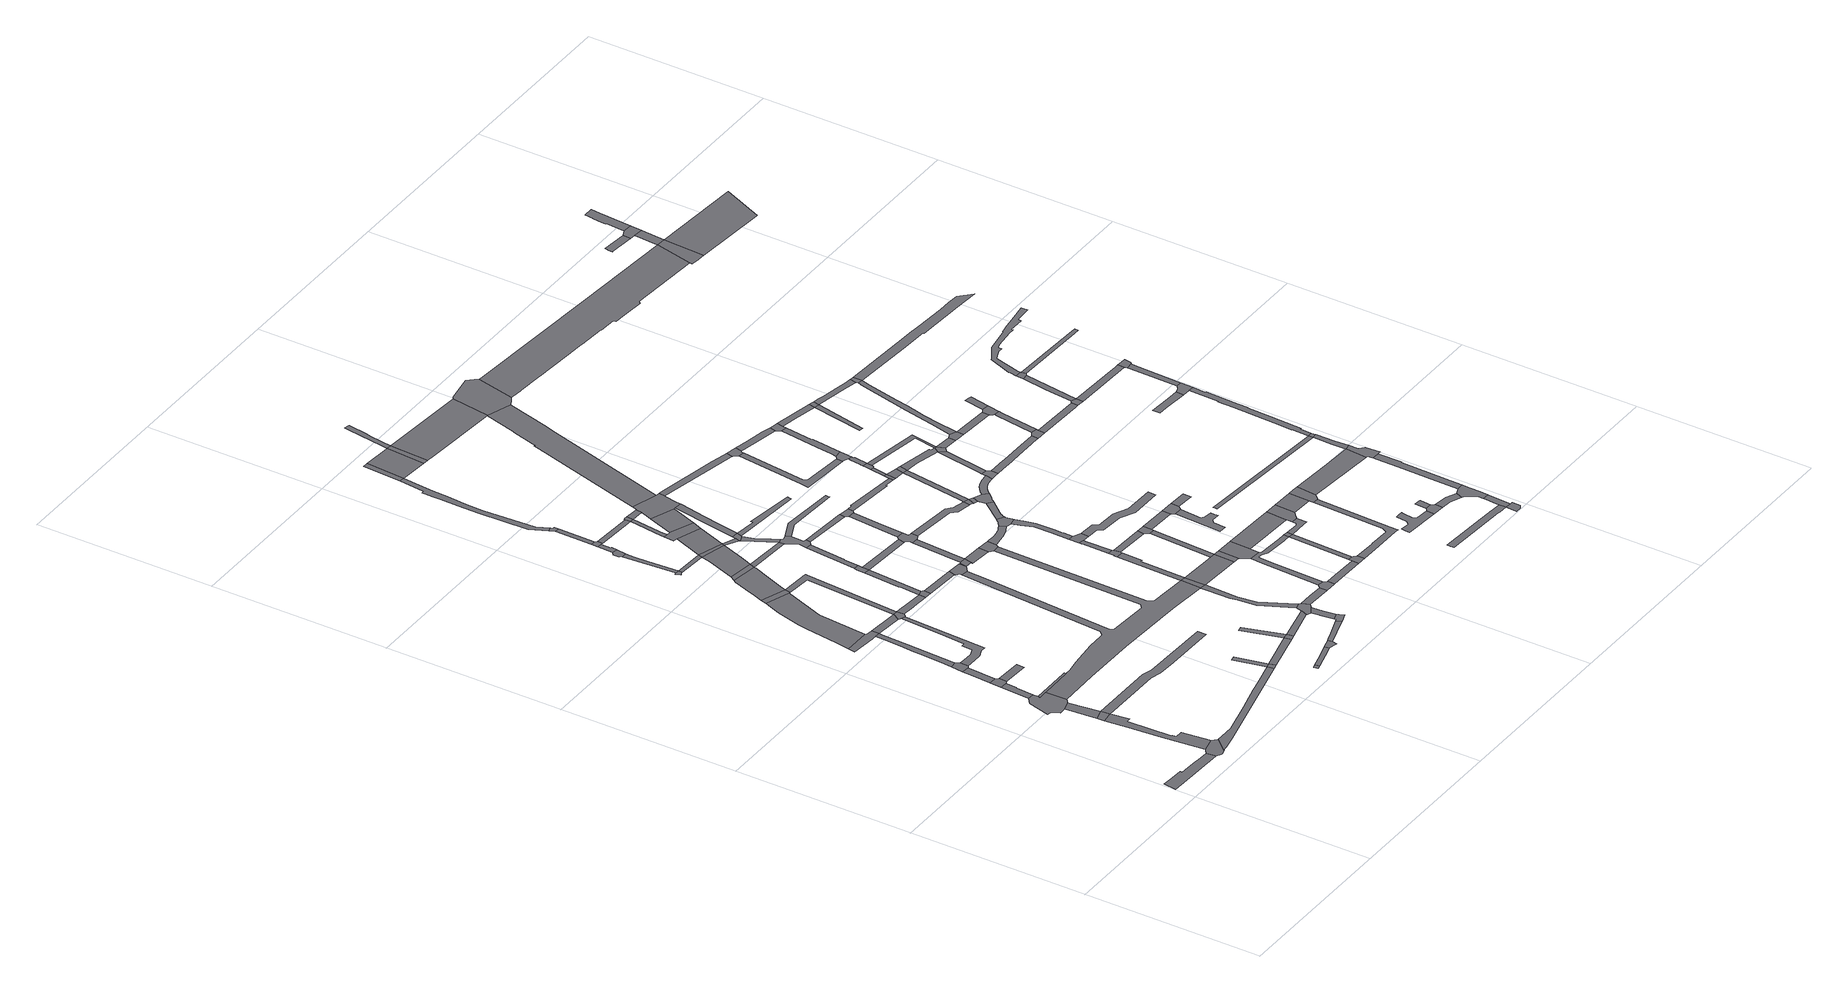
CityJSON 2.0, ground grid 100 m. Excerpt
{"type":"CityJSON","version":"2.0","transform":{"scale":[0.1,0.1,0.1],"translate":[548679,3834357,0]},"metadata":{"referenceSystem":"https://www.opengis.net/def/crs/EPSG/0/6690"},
"CityObjects":{
"road1":{"type":"Road","attributes":{"RoadStructureAttribute.sectionType":"1"},"geometry":[{"type":"MultiSurface","lod":"1","boundaries":[[[0,1,2,3,4,5,6,7,8,9,10]]]}]},
"road2":{"type":"Road","geometry":[{"type":"MultiSurface","lod":"1","boundaries":[[[11,12,13,10,9,14,15,16,17,18]]]}]},
"road3":{"type":"Road","attributes":{"RoadStructureAttribute.sectionType":"1"},"geometry":[{"type":"MultiSurface","lod":"1","boundaries":[[[19,20,21,22,23,24,25,26,27,28,29,30,12,11]]]}]},
"road4":{"type":"Road","geometry":[{"type":"MultiSurface","lod":"1","boundaries":[[[31,32,26,25]]]}]},
"road5":{"type":"Road","attributes":{"RoadStructureAttribute.sectionType":"1"},"geometry":[{"type":"MultiSurface","lod":"1","boundaries":[[[33,34,32,31]]]}]},
"road6":{"type":"Road","geometry":[{"type":"MultiSurface","lod":"1","boundaries":[[[35,36,37,38,39,40,34,33,41,42,43,44,45,46,47]]]}]},
"road7":{"type":"Road","attributes":{"RoadStructureAttribute.sectionType":"1"},"geometry":[{"type":"MultiSurface","lod":"1","boundaries":[[[48,49,35,47,50,51,52]]]}]},
"road8":{"type":"Road","geometry":[{"type":"MultiSurface","lod":"1","boundaries":[[[53,48,52,54,55,56,57,58,59]]]}]},
"road9":{"type":"Road","attributes":{"RoadStructureAttribute.sectionType":"1"},"geometry":[{"type":"MultiSurface","lod":"1","boundaries":[[[60,61,53,59,62]]]}]},
"road10":{"type":"Road","geometry":[{"type":"MultiSurface","lod":"1","boundaries":[[[63,64,46,45,65]]]}]},
"road11":{"type":"Road","geometry":[{"type":"MultiSurface","lod":"1","boundaries":[[[66,67,60,62,68,69]]]}]},
"road12":{"type":"Road","geometry":[{"type":"MultiSurface","lod":"1","boundaries":[[[70,71,72,56,55]]]}]},
"road13":{"type":"Road","attributes":{"RoadStructureAttribute.sectionType":"1"},"geometry":[{"type":"MultiSurface","lod":"1","boundaries":[[[73,74,75,76,77,78,18,17,79,80,81,82]]]}]},
"road14":{"type":"Road","attributes":{"RoadStructureAttribute.sectionType":"1"},"geometry":[{"type":"MultiSurface","lod":"1","boundaries":[[[83,84,85,86,87,88,89,67,66,90,91,92,93]]]}]},
"road15":{"type":"Road","geometry":[{"type":"MultiSurface","lod":"1","boundaries":[[[94,95,96,97,83,93,98,99,100,101,102,103,104]]]}]},
"road16":{"type":"Road","attributes":{"RoadStructureAttribute.sectionType":"1"},"geometry":[{"type":"MultiSurface","lod":"1","boundaries":[[[105,106,107,108,109,110,111,69,68,112,113,114,115,116,117]]]}]},
"road17":{"type":"Road","geometry":[{"type":"MultiSurface","lod":"1","boundaries":[[[118,119,120,121,122,123,124,31,25]]]}]},
"road18":{"type":"Road","attributes":{"RoadStructureAttribute.sectionType":"1"},"geometry":[{"type":"MultiSurface","lod":"1","boundaries":[[[125,126,127,128,129,130,131,104,103,132,133,134]]]}]},
"road19":{"type":"Road","attributes":{"RoadStructureAttribute.sectionType":"1"},"geometry":[{"type":"MultiSurface","lod":"1","boundaries":[[[135,98,93,136,137]]]}]},
"road20":{"type":"Road","geometry":[{"type":"MultiSurface","lod":"1","boundaries":[[[137,136,138,105,117,139,140,141]]]}]},
"road21":{"type":"Road","geometry":[{"type":"MultiSurface","lod":"1","boundaries":[[[142,125,134,143,144,145]]]}]},
"road22":{"type":"Road","attributes":{"RoadStructureAttribute.sectionType":"1"},"geometry":[{"type":"MultiSurface","lod":"1","boundaries":[[[146,147,148,145,144,149,137,141]]]}]},
"road23":{"type":"Road","geometry":[{"type":"MultiSurface","lod":"1","boundaries":[[[150,73,82,151]]]}]},
"road24":{"type":"Road","geometry":[{"type":"MultiSurface","lod":"1","boundaries":[[[152,153,154,155,156,157,158]]]}]},
"road25":{"type":"Road","geometry":[{"type":"MultiSurface","lod":"1","boundaries":[[[159,160,161,73,150]]]}]},
"road26":{"type":"Road","attributes":{"RoadStructureAttribute.sectionType":"1"},"geometry":[{"type":"MultiSurface","lod":"1","boundaries":[[[162,163,164,165,166,142,145,167,168,169,170,171]]]}]},
"road27":{"type":"Road","attributes":{"RoadStructureAttribute.sectionType":"1"},"geometry":[{"type":"MultiSurface","lod":"1","boundaries":[[[172,173,174,175,158,157]]]}]},
"road28":{"type":"Road","attributes":{"RoadStructureAttribute.sectionType":"1"},"geometry":[{"type":"MultiSurface","lod":"1","boundaries":[[[176,177,178,179,180,141,140,181,182,183,184,185]]]}]},
"road29":{"type":"Road","geometry":[{"type":"MultiSurface","lod":"1","boundaries":[[[186,187,188,189]]]}]},
"road30":{"type":"Road","geometry":[{"type":"MultiSurface","lod":"1","boundaries":[[[190,191,192,193,175,174,194,195]]]}]},
"road31":{"type":"Road","geometry":[{"type":"MultiSurface","lod":"1","boundaries":[[[196,162,171,197]]]}]},
"road32":{"type":"Road","attributes":{"RoadStructureAttribute.sectionType":"1"},"geometry":[{"type":"MultiSurface","lod":"1","boundaries":[[[198,157,156,199,200]]]}]},
"road33":{"type":"Road","attributes":{"RoadStructureAttribute.sectionType":"1"},"geometry":[{"type":"MultiSurface","lod":"1","boundaries":[[[201,190,195,202,203,204]]]}]},
"road34":{"type":"Road","attributes":{"RoadStructureAttribute.sectionType":"1"},"geometry":[{"type":"MultiSurface","lod":"1","boundaries":[[[205,150,151,206]]]}]},
"road35":{"type":"Road","geometry":[{"type":"MultiSurface","lod":"1","boundaries":[[[207,201,204,208,209,210]]]}]},
"road36":{"type":"Road","attributes":{"RoadStructureAttribute.sectionType":"1"},"geometry":[{"type":"MultiSurface","lod":"1","boundaries":[[[211,212,186,189,213,214]]]}]},
"road37":{"type":"Road","geometry":[{"type":"MultiSurface","lod":"1","boundaries":[[[215,216,217,185,184,218,219]]]}]},
"road38":{"type":"Road","attributes":{"RoadStructureAttribute.sectionType":"1"},"geometry":[{"type":"MultiSurface","lod":"1","boundaries":[[[220,221,222,223,224,225,226,227,228,65,42,41,229,230,231,232,233,234,235,236,237,238,239,240,241,242,243,244]]]}]},
"road39":{"type":"Road","attributes":{"RoadStructureAttribute.sectionType":"1"},"geometry":[{"type":"MultiSurface","lod":"1","boundaries":[[[199,245,246,247,196,197,248,249,250,251,252,253,254]]]}]},
"road40":{"type":"Road","attributes":{"RoadStructureAttribute.sectionType":"1"},"geometry":[{"type":"MultiSurface","lod":"1","boundaries":[[[255,207,210,256]]]}]},
"road41":{"type":"Road","geometry":[{"type":"MultiSurface","lod":"1","boundaries":[[[257,258,259,260,255,256]]]}]},
"road42":{"type":"Road","attributes":{"RoadStructureAttribute.sectionType":"1"},"geometry":[{"type":"MultiSurface","lod":"1","boundaries":[[[261,262,263,185,217,264,265,266]]]}]},
"road43":{"type":"Road","geometry":[{"type":"MultiSurface","lod":"1","boundaries":[[[200,199,254,267]]]}]},
"road44":{"type":"Road","geometry":[{"type":"MultiSurface","lod":"1","boundaries":[[[268,269,211,214,270,271]]]}]},
"road45":{"type":"Road","geometry":[{"type":"MultiSurface","lod":"1","boundaries":[[[272,205,206,273]]]}]},
"road46":{"type":"Road","attributes":{"RoadStructureAttribute.sectionType":"1"},"geometry":[{"type":"MultiSurface","lod":"1","boundaries":[[[219,218,274,275,276]]]}]},
"road47":{"type":"Road","attributes":{"RoadStructureAttribute.sectionType":"1"},"geometry":[{"type":"MultiSurface","lod":"1","boundaries":[[[209,208,277,278]]]}]},
"road48":{"type":"Road","geometry":[{"type":"MultiSurface","lod":"1","boundaries":[[[279,280,281,205,272]]]}]},
"road49":{"type":"Road","attributes":{"RoadStructureAttribute.sectionType":"1"},"geometry":[{"type":"MultiSurface","lod":"1","boundaries":[[[197,171,282,283,284]]]}]},
"road50":{"type":"Road","geometry":[{"type":"MultiSurface","lod":"1","boundaries":[[[285,286,261,266,287,288]]]}]},
"road51":{"type":"Road","attributes":{"RoadStructureAttribute.sectionType":"1"},"geometry":[{"type":"MultiSurface","lod":"1","boundaries":[[[289,290,200,267,291]]]}]},
"road52":{"type":"Road","attributes":{"RoadStructureAttribute.sectionType":"1"},"geometry":[{"type":"MultiSurface","lod":"1","boundaries":[[[292,293,294,295,296,297,298,299,300,301,260,259,302,303,304,305,306,307,308]]]}]},
"road53":{"type":"Road","attributes":{"RoadStructureAttribute.sectionType":"1"},"geometry":[{"type":"MultiSurface","lod":"1","boundaries":[[[267,254,309,310]]]}]},
"road54":{"type":"Road","attributes":{"RoadStructureAttribute.sectionType":"1"},"geometry":[{"type":"MultiSurface","lod":"1","boundaries":[[[277,311,312,313,314,315,316,317]]]}]},
"road55":{"type":"Road","attributes":{"RoadStructureAttribute.sectionType":"1"},"geometry":[{"type":"MultiSurface","lod":"1","boundaries":[[[318,285,288,319,320,321]]]}]},
"road56":{"type":"Road","geometry":[{"type":"MultiSurface","lod":"1","boundaries":[[[312,322,323,289,291,324,325,326,327,313]]]}]},
"road57":{"type":"Road","attributes":{"RoadStructureAttribute.sectionType":"1"},"geometry":[{"type":"MultiSurface","lod":"1","boundaries":[[[328,329,330,268,271,331,332,333]]]}]},
"road58":{"type":"Road","geometry":[{"type":"MultiSurface","lod":"1","boundaries":[[[334,335,310,309,336,337,338,339,340]]]}]},
"road59":{"type":"Road","attributes":{"RoadStructureAttribute.sectionType":"1"},"geometry":[{"type":"MultiSurface","lod":"1","boundaries":[[[341,342,272,273,343]]]}]},
"road60":{"type":"Road","attributes":{"RoadStructureAttribute.sectionType":"1"},"geometry":[{"type":"MultiSurface","lod":"1","boundaries":[[[344,345,337,336,346,284,347]]]}]},
"road61":{"type":"Road","geometry":[{"type":"MultiSurface","lod":"1","boundaries":[[[348,349,350,278,277,317,351]]]}]},
"road62":{"type":"Road","geometry":[{"type":"MultiSurface","lod":"1","boundaries":[[[276,275,352,353,220,244,354,355,356]]]}]},
"road63":{"type":"Road","geometry":[{"type":"MultiSurface","lod":"1","boundaries":[[[357,347,284,283,358,359,360,361,318,321,362,363,364,365,366,367,368,369]]]}]},
"road64":{"type":"Road","attributes":{"RoadStructureAttribute.sectionType":"1"},"geometry":[{"type":"MultiSurface","lod":"1","boundaries":[[[287,266,370,371]]]}]},
"road65":{"type":"Road","attributes":{"RoadStructureAttribute.sectionType":"1"},"geometry":[{"type":"MultiSurface","lod":"1","boundaries":[[[372,325,324,373,374]]]}]},
"road66":{"type":"Road","attributes":{"RoadStructureAttribute.sectionType":"1"},"geometry":[{"type":"MultiSurface","lod":"1","boundaries":[[[351,317,375,376]]]}]},
"road67":{"type":"Road","attributes":{"RoadStructureAttribute.sectionType":"1"},"geometry":[{"type":"MultiSurface","lod":"1","boundaries":[[[356,355,377]]]}]},
"road68":{"type":"Road","geometry":[{"type":"MultiSurface","lod":"1","boundaries":[[[378,292,308,379]]]}]},
"road69":{"type":"Road","geometry":[{"type":"MultiSurface","lod":"1","boundaries":[[[380,381,382,377,355,383,384,385,386]]]}]},
"road70":{"type":"Road","attributes":{"RoadStructureAttribute.sectionType":"1"},"geometry":[{"type":"MultiSurface","lod":"1","boundaries":[[[387,388,389,334,340,390,391,392,393,394,395]]]}]},
"road71":{"type":"Road","geometry":[{"type":"MultiSurface","lod":"1","boundaries":[[[396,397,398,399,400,328,333,401]]]}]},
"road72":{"type":"Road","attributes":{"RoadStructureAttribute.sectionType":"1"},"geometry":[{"type":"MultiSurface","lod":"1","boundaries":[[[402,403,404,405,406,407,408,398,397]]]}]},
"road73":{"type":"Road","geometry":[{"type":"MultiSurface","lod":"1","boundaries":[[[409,410,341,343,411,406,405,412,413]]]}]},
"road74":{"type":"Road","attributes":{"RoadStructureAttribute.sectionType":"1"},"geometry":[{"type":"MultiSurface","lod":"1","boundaries":[[[414,380,386,415,416]]]}]},
"road75":{"type":"Road","geometry":[{"type":"MultiSurface","lod":"1","boundaries":[[[417,418,376,375,419,420,421,372,374,387,395,422,423,424,425,426,427]]]}]},
"road76":{"type":"Road","attributes":{"RoadStructureAttribute.sectionType":"1"},"geometry":[{"type":"MultiSurface","lod":"1","boundaries":[[[428,386,385,429,430,431]]]}]},
"road77":{"type":"Road","attributes":{"RoadStructureAttribute.sectionType":"1"},"geometry":[{"type":"MultiSurface","lod":"1","boundaries":[[[432,379,308,433,434]]]}]},
"road78":{"type":"Road","attributes":{"RoadStructureAttribute.sectionType":"1"},"geometry":[{"type":"MultiSurface","lod":"1","boundaries":[[[232,435,436,437,438,439,440,410,409,441,442,443,444,445]]]}]},
"road79":{"type":"Road","attributes":{"RoadStructureAttribute.sectionType":"1"},"geometry":[{"type":"MultiSurface","lod":"1","boundaries":[[[363,362,446,447]]]}]},
"road80":{"type":"Road","attributes":{"RoadStructureAttribute.sectionType":"1"},"geometry":[{"type":"MultiSurface","lod":"1","boundaries":[[[448,449,450,451,452,340,339]]]}]},
"road81":{"type":"Road","geometry":[{"type":"MultiSurface","lod":"1","boundaries":[[[233,232,445,453]]]}]},
"road82":{"type":"Road","geometry":[{"type":"MultiSurface","lod":"1","boundaries":[[[454,371,370,455,456,457,414,416,458,459,460,461]]]}]},
"road83":{"type":"Road","geometry":[{"type":"MultiSurface","lod":"1","boundaries":[[[431,430,238,237,462,463]]]}]},
"road84":{"type":"Road","attributes":{"RoadStructureAttribute.sectionType":"1"},"geometry":[{"type":"MultiSurface","lod":"1","boundaries":[[[464,413,412,465,466]]]}]},
"road85":{"type":"Road","geometry":[{"type":"MultiSurface","lod":"1","boundaries":[[[434,433,467,468]]]}]},
"road86":{"type":"Road","attributes":{"RoadStructureAttribute.sectionType":"1"},"geometry":[{"type":"MultiSurface","lod":"1","boundaries":[[[469,470,471,472,473,369,368]]]}]},
"road87":{"type":"Road","attributes":{"RoadStructureAttribute.sectionType":"1"},"geometry":[{"type":"MultiSurface","lod":"1","boundaries":[[[474,475,454,461,476,477,478]]]}]},
"road88":{"type":"Road","attributes":{"RoadStructureAttribute.sectionType":"1"},"geometry":[{"type":"MultiSurface","lod":"1","boundaries":[[[479,480,481,233,453,482,483,484,485]]]}]},
"road89":{"type":"Road","geometry":[{"type":"MultiSurface","lod":"1","boundaries":[[[486,447,446,487,488,489,474,478,490,491,492,493]]]}]},
"road90":{"type":"Road","attributes":{"RoadStructureAttribute.sectionType":"1"},"geometry":[{"type":"MultiSurface","lod":"1","boundaries":[[[453,445,494,495,496]]]}]},
"road91":{"type":"Road","geometry":[{"type":"MultiSurface","lod":"1","boundaries":[[[497,498,499,480,479,485,500,501,502,503,504]]]}]},
"road92":{"type":"Road","attributes":{"RoadStructureAttribute.sectionType":"1"},"geometry":[{"type":"MultiSurface","lod":"1","boundaries":[[[505,506,507,508,434,468,509,510,511]]]}]},
"road93":{"type":"Road","attributes":{"RoadStructureAttribute.sectionType":"1"},"geometry":[{"type":"MultiSurface","lod":"1","boundaries":[[[512,513,514,515,516,517,518,519,520,521,522,523,524,525,526,463,462,527,528,529,530,531,532,533]]]}]},
"road94":{"type":"Road","geometry":[{"type":"MultiSurface","lod":"1","boundaries":[[[534,535,466,465,536,537,538,539]]]}]},
"road95":{"type":"Road","attributes":{"RoadStructureAttribute.sectionType":"1"},"geometry":[{"type":"MultiSurface","lod":"1","boundaries":[[[540,541,542,497,504,543,544,545]]]}]},
"road96":{"type":"Road","attributes":{"RoadStructureAttribute.sectionType":"1"},"geometry":[{"type":"MultiSurface","lod":"1","boundaries":[[[546,547,459,458,548,549,550,551]]]}]},
"road97":{"type":"Road","geometry":[{"type":"MultiSurface","lod":"1","boundaries":[[[552,540,545,553,554,555]]]}]},
"road98":{"type":"Road","attributes":{"RoadStructureAttribute.sectionType":"1"},"geometry":[{"type":"MultiSurface","lod":"1","boundaries":[[[556,557,558,559,560,561,562,563,564,565,566,567,552,555]]]}]},
"road99":{"type":"Road","attributes":{"RoadStructureAttribute.sectionType":"1"},"geometry":[{"type":"MultiSurface","lod":"1","boundaries":[[[568,569,570,571,572,573,574,575,417,427,576,577,578,579]]]}]},
"road100":{"type":"Road","attributes":{"RoadStructureAttribute.sectionType":"1"},"geometry":[{"type":"MultiSurface","lod":"1","boundaries":[[[580,581,582,425,424,583,584,585,586]]]}]},
"road101":{"type":"Road","attributes":{"RoadStructureAttribute.sectionType":"1"},"geometry":[{"type":"MultiSurface","lod":"1","boundaries":[[[503,502,587,588]]]}]},
"road102":{"type":"Road","geometry":[{"type":"MultiSurface","lod":"1","boundaries":[[[589,590,591,592,593,594,595,596,512,533,597,564,563,598,599,600,601,602]]]}]},
"road103":{"type":"Road","geometry":[{"type":"MultiSurface","lod":"1","boundaries":[[[495,494,603,604]]]}]},
"road104":{"type":"Road","attributes":{"RoadStructureAttribute.sectionType":"1"},"geometry":[{"type":"MultiSurface","lod":"1","boundaries":[[[605,537,536,606,607,608]]]}]},
"road105":{"type":"Road","attributes":{"RoadStructureAttribute.sectionType":"1"},"geometry":[{"type":"MultiSurface","lod":"1","boundaries":[[[609,610,468,467,611,612,568,613]]]}]},
"road106":{"type":"Road","attributes":{"RoadStructureAttribute.sectionType":"1"},"geometry":[{"type":"MultiSurface","lod":"1","boundaries":[[[614,615,496,495,616,617]]]}]},
"road107":{"type":"Road","attributes":{"RoadStructureAttribute.sectionType":"1"},"geometry":[{"type":"MultiSurface","lod":"1","boundaries":[[[618,619,493,492,620,621,622,623,624]]]}]},
"road108":{"type":"Road","geometry":[{"type":"MultiSurface","lod":"1","boundaries":[[[604,603,625,626,627,628,629]]]}]},
"road109":{"type":"Road","attributes":{"RoadStructureAttribute.sectionType":"1"},"geometry":[{"type":"MultiSurface","lod":"1","boundaries":[[[626,630,534,539,631,632,633,634,635,636,637,638,639,640,641,627]]]}]},
"road110":{"type":"Road","attributes":{"RoadStructureAttribute.sectionType":"1"},"geometry":[{"type":"MultiSurface","lod":"1","boundaries":[[[642,589,602,643,644,645,646,647,648,649]]]}]},
"road111":{"type":"Road","geometry":[{"type":"MultiSurface","lod":"1","boundaries":[[[650,588,587,614,617,651,652]]]}]},
"road112":{"type":"Road","geometry":[{"type":"MultiSurface","lod":"1","boundaries":[[[551,550,653,654,655]]]}]},
"road113":{"type":"Road","attributes":{"RoadStructureAttribute.sectionType":"1"},"geometry":[{"type":"MultiSurface","lod":"1","boundaries":[[[655,654,656,657]]]}]},
"road114":{"type":"Road","geometry":[{"type":"MultiSurface","lod":"1","boundaries":[[[658,608,607,659,660,661,662,663,664]]]}]},
"road115":{"type":"Road","geometry":[{"type":"MultiSurface","lod":"1","boundaries":[[[657,656,642,649,665,666,667,668,669,670]]]}]},
"road116":{"type":"Road","attributes":{"RoadStructureAttribute.sectionType":"1"},"geometry":[{"type":"MultiSurface","lod":"1","boundaries":[[[638,658,664,671]]]}]},
"road117":{"type":"Road","attributes":{"RoadStructureAttribute.sectionType":"1"},"geometry":[{"type":"MultiSurface","lod":"1","boundaries":[[[672,673,551,655,674,675]]]}]},
"road118":{"type":"Road","attributes":{"RoadStructureAttribute.sectionType":"1"},"geometry":[{"type":"MultiSurface","lod":"1","boundaries":[[[676,677,678,679,680,681,682,683,684,685,554,553]]]}]},
"road119":{"type":"Road","attributes":{"RoadStructureAttribute.sectionType":"1"},"geometry":[{"type":"MultiSurface","lod":"1","boundaries":[[[652,651,686,687]]]}]},
"road120":{"type":"Road","geometry":[{"type":"MultiSurface","lod":"1","boundaries":[[[688,624,623,689,690]]]}]},
"road121":{"type":"Road","attributes":{"RoadStructureAttribute.sectionType":"1"},"geometry":[{"type":"MultiSurface","lod":"1","boundaries":[[[691,692,693,694,695,696,697,698,699,700]]]}]},
"road122":{"type":"Road","geometry":[{"type":"MultiSurface","lod":"1","boundaries":[[[586,585,701,702,691,700,703,704,705,706]]]}]},
"road123":{"type":"Road","attributes":{"RoadStructureAttribute.sectionType":"1"},"geometry":[{"type":"MultiSurface","lod":"1","boundaries":[[[707,688,690,708]]]}]},
"road124":{"type":"Road","attributes":{"RoadStructureAttribute.sectionType":"1"},"geometry":[{"type":"MultiSurface","lod":"1","boundaries":[[[629,628,709,710]]]}]},
"road125":{"type":"Road","geometry":[{"type":"MultiSurface","lod":"1","boundaries":[[[639,638,671,711]]]}]},
"road126":{"type":"Road","attributes":{"RoadStructureAttribute.sectionType":"1"},"geometry":[{"type":"MultiSurface","lod":"1","boundaries":[[[690,689,712,672,713]]]}]},
"road127":{"type":"Road","attributes":{"RoadStructureAttribute.sectionType":"1"},"geometry":[{"type":"MultiSurface","lod":"1","boundaries":[[[714,715,716,717,718,719,720,721,722,723,670,669,724,725,726,727,728,729,730,731,732,733,734,735,736]]]}]},
"road128":{"type":"Road","geometry":[{"type":"MultiSurface","lod":"1","boundaries":[[[737,738,707,708,739,740,741,742]]]}]},
"road129":{"type":"Road","attributes":{"RoadStructureAttribute.sectionType":"1"},"geometry":[{"type":"MultiSurface","lod":"1","boundaries":[[[743,744,745,746,747,748,749,750,751,752,753,754,755]]]}]},
"road130":{"type":"Road","geometry":[{"type":"MultiSurface","lod":"1","boundaries":[[[713,672,675,756]]]}]},
"road131":{"type":"Road","attributes":{"RoadStructureAttribute.sectionType":"1"},"geometry":[{"type":"MultiSurface","lod":"1","boundaries":[[[757,758,759,760,737,742,761,762,763]]]}]},
"road132":{"type":"Road","geometry":[{"type":"MultiSurface","lod":"1","boundaries":[[[687,686,743,755,764,765]]]}]},
"road133":{"type":"Road","geometry":[{"type":"MultiSurface","lod":"1","boundaries":[[[766,767,768,769,770,771,696,695,772,773,774,757,763]]]}]},
"road134":{"type":"Road","attributes":{"RoadStructureAttribute.sectionType":"1"},"geometry":[{"type":"MultiSurface","lod":"1","boundaries":[[[775,776,777,711,671,778,779,780]]]}]},
"road135":{"type":"Road","geometry":[{"type":"MultiSurface","lod":"1","boundaries":[[[781,782,783,613,568,579,784,785,786,787]]]}]},
"road136":{"type":"Road","attributes":{"RoadStructureAttribute.sectionType":"1"},"geometry":[{"type":"MultiSurface","lod":"1","boundaries":[[[788,789,706,705,790,791,792,793]]]}]},
"road137":{"type":"Road","attributes":{"RoadStructureAttribute.sectionType":"1"},"geometry":[{"type":"MultiSurface","lod":"1","boundaries":[[[794,795,796,797,798,799,662,661,800,801,802,803,804,805]]]}]},
"road138":{"type":"Road","geometry":[{"type":"MultiSurface","lod":"1","boundaries":[[[806,714,736,807,808,809,810,811]]]}]},
"road139":{"type":"Road","geometry":[{"type":"MultiSurface","lod":"1","boundaries":[[[812,813,814,815,765,764]]]}]},
"road140":{"type":"Road","attributes":{"RoadStructureAttribute.sectionType":"1"},"geometry":[{"type":"MultiSurface","lod":"1","boundaries":[[[816,817,818,769,768,819,820,821,822]]]}]},
"road141":{"type":"Road","attributes":{"RoadStructureAttribute.sectionType":"1"},"geometry":[{"type":"MultiSurface","lod":"1","boundaries":[[[823,824,756,675,825,826,827]]]}]},
"road142":{"type":"Road","geometry":[{"type":"MultiSurface","lod":"1","boundaries":[[[828,710,709,829,775,780,830,831,832]]]}]},
"road143":{"type":"Road","attributes":{"RoadStructureAttribute.sectionType":"1"},"geometry":[{"type":"MultiSurface","lod":"1","boundaries":[[[833,742,741,834,835,827,836]]]}]},
"road144":{"type":"Road","attributes":{"RoadStructureAttribute.sectionType":"1"},"geometry":[{"type":"MultiSurface","lod":"1","boundaries":[[[826,837,806,811,838]]]}]},
"road145":{"type":"Road","geometry":[{"type":"MultiSurface","lod":"1","boundaries":[[[839,840,793,792,841,842,816,822,843,844]]]}]},
"road146":{"type":"Road","geometry":[{"type":"MultiSurface","lod":"1","boundaries":[[[827,826,838,845,846,836]]]}]},
"road147":{"type":"Road","attributes":{"RoadStructureAttribute.sectionType":"1"},"geometry":[{"type":"MultiSurface","lod":"1","boundaries":[[[832,831,847,848]]]}]},
"road148":{"type":"Road","attributes":{"RoadStructureAttribute.sectionType":"1"},"geometry":[{"type":"MultiSurface","lod":"1","boundaries":[[[849,850,851,852,853,854,855,856,857,858,859,860,861]]]}]},
"road149":{"type":"Road","attributes":{"RoadStructureAttribute.sectionType":"1"},"geometry":[{"type":"MultiSurface","lod":"1","boundaries":[[[862,863,864,865,809,808,866,867,868,869,870,871,872,873,874]]]}]},
"road150":{"type":"Road","attributes":{"RoadStructureAttribute.sectionType":"1"},"geometry":[{"type":"MultiSurface","lod":"1","boundaries":[[[836,846,875,876]]]}]},
"road151":{"type":"Road","attributes":{"RoadStructureAttribute.sectionType":"1"},"geometry":[{"type":"MultiSurface","lod":"1","boundaries":[[[877,878,879,880,881,882,883,884,885]]]}]},
"road152":{"type":"Road","geometry":[{"type":"MultiSurface","lod":"1","boundaries":[[[886,848,847,887,794,805,888,889]]]}]},
"road153":{"type":"Road","attributes":{"RoadStructureAttribute.sectionType":"1"},"geometry":[{"type":"MultiSurface","lod":"1","boundaries":[[[844,843,890,891,892]]]}]},
"road154":{"type":"Road","geometry":[{"type":"MultiSurface","lod":"1","boundaries":[[[893,876,875,894,895,896]]]}]},
"road155":{"type":"Road","attributes":{"RoadStructureAttribute.sectionType":"1"},"geometry":[{"type":"MultiSurface","lod":"1","boundaries":[[[891,897,898,899,900]]]}]},
"road156":{"type":"Road","geometry":[{"type":"MultiSurface","lod":"1","boundaries":[[[901,902,861,860,903,904,905,906]]]}]},
"road157":{"type":"Road","geometry":[{"type":"MultiSurface","lod":"1","boundaries":[[[907,908,909,901,906]]]}]},
"road158":{"type":"Road","geometry":[{"type":"MultiSurface","lod":"1","boundaries":[[[910,892,891,900,911]]]}]},
"road159":{"type":"Road","attributes":{"RoadStructureAttribute.sectionType":"1"},"geometry":[{"type":"MultiSurface","lod":"1","boundaries":[[[912,913,914,915,916]]]}]},
"road160":{"type":"Road","attributes":{"RoadStructureAttribute.sectionType":"1"},"geometry":[{"type":"MultiSurface","lod":"1","boundaries":[[[917,904,903,918,919,920]]]}]},
"road161":{"type":"Road","geometry":[{"type":"MultiSurface","lod":"1","boundaries":[[[921,922,923,874,873,924,925,926]]]}]},
"road162":{"type":"Road","attributes":{"RoadStructureAttribute.sectionType":"1"},"geometry":[{"type":"MultiSurface","lod":"1","boundaries":[[[927,928,896,895,929,930,931,932]]]}]},
"road163":{"type":"Road","attributes":{"RoadStructureAttribute.sectionType":"1"},"geometry":[{"type":"MultiSurface","lod":"1","boundaries":[[[884,933,934,935,936,937,938,939,940]]]}]},
"road164":{"type":"Road","geometry":[{"type":"MultiSurface","lod":"1","boundaries":[[[941,885,884,940,942]]]}]},
"road165":{"type":"Road","attributes":{"RoadStructureAttribute.sectionType":"1"},"geometry":[{"type":"MultiSurface","lod":"1","boundaries":[[[943,944,945,946,893,896,947,948,949,950,951,952,953,954,955,956,957]]]}]},
"road166":{"type":"Road","geometry":[{"type":"MultiSurface","lod":"1","boundaries":[[[958,920,919,959,960,961,962,963,964,941,942,965,966,967,968]]]}]},
"road167":{"type":"Road","attributes":{"RoadStructureAttribute.sectionType":"1"},"geometry":[{"type":"MultiSurface","lod":"1","boundaries":[[[969,889,888,970,971]]]}]},
"road168":{"type":"Road","attributes":{"RoadStructureAttribute.sectionType":"1"},"geometry":[{"type":"MultiSurface","lod":"1","boundaries":[[[972,973,921,926,974,975]]]}]},
"road169":{"type":"Road","attributes":{"RoadStructureAttribute.sectionType":"1"},"geometry":[{"type":"MultiSurface","lod":"1","boundaries":[[[976,977,978,979,980,911,900,981,982,983,984,985]]]}]},
"road170":{"type":"Road","geometry":[{"type":"MultiSurface","lod":"1","boundaries":[[[986,987,932,931,988,972,975,989,990,991,992]]]}]},
"road171":{"type":"Road","attributes":{"RoadStructureAttribute.sectionType":"1"},"geometry":[{"type":"MultiSurface","lod":"1","boundaries":[[[925,924,993,994,995,996]]]}]},
"road172":{"type":"Road","geometry":[{"type":"MultiSurface","lod":"1","boundaries":[[[997,998,999,986,992]]]}]},
"road173":{"type":"Road","attributes":{"RoadStructureAttribute.sectionType":"1"},"geometry":[{"type":"MultiSurface","lod":"1","boundaries":[[[1000,1001,1002,1003,958,968,1004,1005,1006,1007,1008,1009]]]}]},
"road174":{"type":"Road","geometry":[{"type":"MultiSurface","lod":"1","boundaries":[[[985,984,1010,1011,943,957,1012]]]}]},
"road175":{"type":"Road","geometry":[{"type":"MultiSurface","lod":"1","boundaries":[[[1013,1014,1015,1016,971,970,1017,1000,1009,1018,1019,1020]]]}]},
"road176":{"type":"Road","geometry":[{"type":"MultiSurface","lod":"1","boundaries":[[[1021,1022,1023,996,995,1024,1025]]]}]},
"road177":{"type":"Road","attributes":{"RoadStructureAttribute.sectionType":"1"},"geometry":[{"type":"MultiSurface","lod":"1","boundaries":[[[1026,1027,915,1028,1029,1030,971,1016]]]}]},
"road178":{"type":"Road","geometry":[{"type":"MultiSurface","lod":"1","boundaries":[[[1031,916,915,1027]]]}]},
"road179":{"type":"Road","attributes":{"RoadStructureAttribute.sectionType":"1"},"geometry":[{"type":"MultiSurface","lod":"1","boundaries":[[[1032,1033,787,786,1034,1035,1036,1037,1038,1039,1040,1041,1042,1043,1044,1045,1046,1047,1048,1049,1050,1051,1052,1053,1054]]]}]},
"road180":{"type":"Road","attributes":{"RoadStructureAttribute.sectionType":"1"},"geometry":[{"type":"MultiSurface","lod":"1","boundaries":[[[1055,1056,1057,1021,1025]]]}]},
"road181":{"type":"Road","geometry":[{"type":"MultiSurface","lod":"1","boundaries":[[[1058,1059,1060,1061,1062,1063,1064]]]}]},
"road182":{"type":"Road","attributes":{"RoadStructureAttribute.sectionType":"1"},"geometry":[{"type":"MultiSurface","lod":"1","boundaries":[[[1065,1066,1067,1068,1069,1070,1071,916,1031,1072,1073,1074,1075,1076,1077,1078,1079,1080]]]}]},
"road183":{"type":"Road","geometry":[{"type":"MultiSurface","lod":"1","boundaries":[[[1081,1056,1055,1082,1083,1084,1085]]]}]},
"road184":{"type":"Road","attributes":{"RoadStructureAttribute.sectionType":"1"},"geometry":[{"type":"MultiSurface","lod":"1","boundaries":[[[1086,1025,1024,1087,1088,1089]]]}]},
"road185":{"type":"Road","geometry":[{"type":"MultiSurface","lod":"1","boundaries":[[[1090,1091,1064,1063,1065,1080,1092]]]}]},
"road186":{"type":"Road","attributes":{"RoadStructureAttribute.sectionType":"1"},"geometry":[{"type":"MultiSurface","lod":"1","boundaries":[[[1093,1094,1095,1096,1090,1092]]]}]},
"road187":{"type":"Road","attributes":{"RoadStructureAttribute.sectionType":"1"},"geometry":[{"type":"MultiSurface","lod":"1","boundaries":[[[1097,1098,1099,1100,1101,1102,1012,957,1103,1104,1105,1106,1107,1108,1109,1110,1111]]]}]},
"road188":{"type":"Road","geometry":[{"type":"MultiSurface","lod":"1","boundaries":[[[1112,1113,1089,1088,1114,1095,1094,1115,1116,1117,1118]]]}]},
"road189":{"type":"Road","attributes":{"RoadStructureAttribute.sectionType":"1"},"geometry":[{"type":"MultiSurface","lod":"1","boundaries":[[[1119,1084,1083,1120,1121,1122,1123]]]}]},
"road190":{"type":"Road","attributes":{"RoadStructureAttribute.sectionType":"1"},"geometry":[{"type":"MultiSurface","lod":"1","boundaries":[[[1124,1125,1126,1127,1128,1129,1130,1131,1132,1133,1134,1135,1136,1137,1138,1081,1085,1139,1140,1141,1142,1143,1144,1145,1146,1147,1148,1149,1150,1151,1152,1153]]]}]},
"road191":{"type":"Road","geometry":[{"type":"MultiSurface","lod":"1","boundaries":[[[1154,1155,1156,1157,1158,1159]]]}]},
"road192":{"type":"Road","geometry":[{"type":"MultiSurface","lod":"1","boundaries":[[[1054,1053,1160,1161,1162,1163]]]}]},
"road193":{"type":"Road","attributes":{"RoadStructureAttribute.sectionType":"1"},"geometry":[{"type":"MultiSurface","lod":"1","boundaries":[[[1164,1054,1163,1165]]]}]},
"road194":{"type":"Road","geometry":[{"type":"MultiSurface","lod":"1","boundaries":[[[1166,1159,1158,1164,1165,1167]]]}]},
"road195":{"type":"Road","attributes":{"RoadStructureAttribute.sectionType":"1"},"geometry":[{"type":"MultiSurface","lod":"1","boundaries":[[[1168,1169,1170,1171,1172,1173,1166,1167,1174,1175]]]}]},
"road196":{"type":"Road","attributes":{"RoadStructureAttribute.sectionType":"1"},"geometry":[{"type":"MultiSurface","lod":"1","boundaries":[[[1163,1162,1176,1177,1178]]]}]}
},
"vertices":[
[304,160,0],[261,163,0],[200,166,0],[151,168,0],[152,180,0],[83,184,0],[18,187,0],[8,116,0],[181,112,0],[358,104,0],[352,158,0],
[457,197,0],[379,179,0],[373,175,0],[382,91,0],[386,89,0],[417,96,0],[417,100,0],[484,174,0],
[438,357,0],[398,356,0],[395,380,0],[388,379,0],[378,629,0],[406,631,0],[392,734,0],[327,724,0],[335,626,0],[340,569,0],[340,568,0],[354,413,0],
[386,784,0],[325,765,0],
[362,958,0],[311,942,0],
[294,1138,0],[260,1111,0],[226,986,0],[244,983,0],[270,952,0],[272,941,0],[384,978,0],[381,1096,0],[328,1095,0],[327,1096,0],[328,1096,0],[332,1109,0],[333,1136,0],
[304,1302,0],[302,1272,0],[338,1239,0],[341,1239,0],[346,1300,0],
[308,1367,0],[349,1302,0],[362,1308,0],[365,1353,0],[355,1360,0],[353,1363,0],[350,1365,0],
[319,1531,0],[314,1484,0],[361,1528,0],
[573,1111,0],[563,1111,0],[573,1100,0],
[362,1602,0],[325,1599,0],[376,1538,0],[379,1583,0],
[509,1300,0],[510,1323,0],[511,1345,0],
[1141,309,0],[1000,274,0],[937,258,0],[828,230,0],[787,220,0],[595,171,0],[443,105,0],[446,105,0],[526,121,0],[1150,273,0],
[352,2050,0],[350,2004,0],[343,1886,0],[340,1822,0],[338,1791,0],[332,1679,0],[326,1619,0],[363,1619,0],[375,1885,0],[382,2032,0],[382,2049,0],
[190,2104,0],[186,2066,0],[327,2053,0],[332,2053,0],[384,2094,0],[347,2097,0],[345,2098,0],[343,2100,0],[342,2102,0],[341,2104,0],[192,2104,0],
[549,2031,0],[534,1763,0],[528,1655,0],[505,1652,0],[501,1594,0],[467,1580,0],[432,1580,0],[430,1535,0],[477,1535,0],[519,1553,0],[522,1553,0],[549,1551,0],[572,2021,0],
[759,732,0],[820,715,0],[933,713,0],[1220,706,0],[1221,757,0],[821,767,0],[765,782,0],
[310,2653,0],[297,2617,0],[275,2557,0],[236,2418,0],[230,2376,0],[229,2369,0],[202,2181,0],[364,2383,0],[444,2599,0],[447,2605,0],
[555,2080,0],[535,2039,0],[559,2080,0],
[544,2033,0],[576,2025,0],[589,2038,0],[586,2080,0],
[321,2686,0],[450,2605,0],[452,2605,0],[459,2638,0],
[625,2620,0],[626,2626,0],[619,2627,0],[591,2593,0],
[1168,317,0],[1177,280,0],
[291,3161,0],[290,3159,0],[299,3132,0],[312,3139,0],[322,3139,0],[324,3161,0],[301,3161,0],
[1127,492,0],[1113,488,0],[1099,484,0],
[397,2889,0],[392,2883,0],[385,2873,0],[360,2800,0],[338,2733,0],[460,2641,0],[466,2659,0],[500,2749,0],[541,2859,0],[545,2868,0],
[311,3330,0],[308,3408,0],[310,3455,0],[279,3453,0],
[673,2073,0],[671,2073,0],[627,2077,0],[592,2079,0],[589,2080,0],[633,2035,0],[668,2033,0],[675,2033,0],[767,2027,0],[770,2066,0],
[1279,122,0],[1257,116,0],[1263,93,0],[1285,97,0],
[287,3515,0],[272,3503,0],[271,3469,0],[278,3468,0],[312,3468,0],[318,3510,0],
[413,2916,0],[555,2898,0],
[487,3152,0],[483,3129,0],[490,3152,0],
[289,3601,0],[322,3543,0],[313,3545,0],[317,3600,0],
[1395,372,0],[1404,335,0],
[290,3639,0],[328,3599,0],[329,3628,0],[317,3638,0],
[1436,167,0],[1333,136,0],[1420,134,0],[1440,141,0],
[811,2064,0],[805,2069,0],[801,2073,0],[809,2025,0],[812,2063,0],
[1026,1982,0],[1019,1873,0],[970,1157,0],[949,1130,0],[934,1131,0],[933,1131,0],[842,1129,0],[677,1112,0],[611,1100,0],[618,983,0],[927,980,0],[1325,961,0],[1547,945,0],[1550,1060,0],[1333,1076,0],[1332,1077,0],[1313,1103,0],[1325,1963,0],[1285,1963,0],[1273,1115,0],[1250,1094,0],[1025,1108,0],[1009,1126,0],[1058,1871,0],[1066,1979,0],
[481,3121,0],[479,3113,0],[470,3074,0],[557,2902,0],[564,2922,0],[582,2968,0],[596,3008,0],[604,3028,0],[623,3080,0],[627,3091,0],
[294,3848,0],[321,3847,0],
[321,3872,0],[310,3873,0],[304,3886,0],[282,3876,0],
[788,2389,0],[773,2184,0],[779,2182,0],[821,2378,0],[821,2381,0],[821,2386,0],
[634,3108,0],
[1491,183,0],[1466,176,0],[1490,130,0],[1496,159,0],
[1428,377,0],[1436,343,0],
[1005,2013,0],[1007,2012,0],[1017,2049,0],
[559,3585,0],[557,3614,0],
[1361,599,0],[1348,596,0],[1336,593,0],
[549,2868,0],[794,2853,0],[790,2881,0],
[797,2452,0],[791,2437,0],[824,2426,0],[825,2450,0],
[553,3316,0],[497,3168,0],[691,3266,0],
[260,4716,0],[246,4572,0],[240,4572,0],[231,4571,0],[230,4522,0],[230,4516,0],[230,4464,0],[229,4364,0],[228,4244,0],[238,3968,0],[274,3952,0],[257,4243,0],[261,4338,0],[268,4453,0],[271,4537,0],[279,4603,0],[288,4714,0],
[697,3050,0],[708,3078,0],
[535,3391,0],[534,3376,0],[559,3375,0],[560,3386,0],[561,3402,0],[563,3430,0],[580,3584,0],
[824,2743,0],[832,2535,0],[836,2536,0],[855,2740,0],
[529,3319,0],[551,3317,0],[711,3320,0],[580,3374,0],[574,3374,0],[566,3375,0],
[1656,241,0],[1552,204,0],[1504,187,0],[1499,160,0],[1573,184,0],[1667,210,0],
[712,3098,0],[711,3092,0],[700,3048,0],[738,3061,0],[740,3066,0],[741,3068,0],[749,3094,0],
[1640,426,0],[1634,425,0],[1625,389,0],
[794,2931,0],[760,2989,0],[705,3038,0],[817,2892,0],
[567,3623,0],[559,3623,0],[559,3622,0],[583,3622,0],
[1010,2010,0],[1027,1995,0],[1097,2004,0],[1098,2005,0],[1099,2044,0],
[826,2876,0],[798,2846,0],[801,2841,0],[821,2807,0],[828,2794,0],[875,2756,0],[877,2782,0],[860,2784,0],[862,2807,0],[866,2855,0],[866,2859,0],[866,2861,0],[855,2888,0],
[1115,2369,0],[1123,2406,0],
[631,3516,0],[745,3412,0],[766,3467,0],
[654,3581,0],[661,3617,0],
[1106,2043,0],
[275,4934,0],[303,4932,0],
[1114,2046,0],[1114,2044,0],[1112,2044,0],[1125,2003,0],[1139,2002,0],[1139,1993,0],[1149,2045,0],
[774,3465,0],[760,3378,0],[749,3316,0],[749,3097,0],[751,3105,0],[754,3119,0],[771,3214,0],[788,3309,0],[816,3462,0],
[1708,258,0],[1704,265,0],[1667,256,0],[1668,249,0],[1668,246,0],[1722,232,0],
[1697,331,0],[1696,340,0],[1689,394,0],[1689,401,0],[1650,377,0],[1656,335,0],[1656,331,0],
[1682,470,0],[1650,460,0],[1631,386,0],[1710,420,0],[1694,462,0],
[1134,2332,0],[1167,2330,0],[1168,2330,0],
[673,3644,0],[665,3616,0],[655,3581,0],[654,3579,0],[642,3545,0],[821,3493,0],[834,3561,0],[834,3563,0],[841,3599,0],[830,3601,0],[818,3603,0],
[1151,2045,0],[1262,1981,0],[1264,1981,0],[1267,2038,0],
[461,4921,0],[448,4701,0],[465,4920,0],
[1547,941,0],[1546,917,0],[1546,899,0],[1546,776,0],[1553,738,0],[1564,635,0],[1681,472,0],[1591,653,0],[1577,756,0],[1581,939,0],[1581,941,0],
[1146,2730,0],[1151,2761,0],
[1141,3034,0],[1143,3045,0],[1144,3056,0],[871,3096,0],[871,3081,0],
[1581,1057,0],
[1138,2421,0],[1118,2369,0],[1136,2354,0],[1136,2353,0],[1196,2343,0],[1200,2383,0],[1178,2385,0],[1180,2419,0],
[1334,1982,0],[1337,2033,0],
[1774,461,0],[1856,417,0],[1857,459,0],
[483,4699,0],[493,4918,0],
[958,2902,0],[1253,2885,0],[1254,2896,0],[1255,2907,0],[955,2932,0],
[1162,2714,0],[1150,2572,0],[1181,2443,0],[1190,2569,0],[1200,2712,0],
[1568,1429,0],[1558,1430,0],[1550,1070,0],[1581,1070,0],[1586,1312,0],[1597,1312,0],[1600,1429,0],
[1152,2760,0],[1153,2730,0],[1155,2725,0],[1161,2716,0],[1201,2713,0],[1208,2720,0],[1213,2725,0],[1215,2754,0],
[1824,928,0],[1827,1044,0],[1798,1046,0],
[1562,1481,0],[1561,1447,0],[1558,1448,0],[1598,1435,0],[1599,1436,0],[1602,1439,0],[1597,1474,0],[1591,1481,0],
[505,5189,0],[486,5059,0],[485,5051,0],[465,4921,0],[513,5043,0],[519,5077,0],[537,5184,0],
[1479,2059,0],[1473,2056,0],[1466,2052,0],[1460,2049,0],[1453,2045,0],[1448,2043,0],[1441,2040,0],[1434,2038,0],[1426,2036,0],[1419,2034,0],[1407,2032,0],[1405,2031,0],[1394,2030,0],[1383,2031,0],[1351,2033,0],[1340,1982,0],[1405,1991,0],[1410,1992,0],[1412,1992,0],[1421,1994,0],[1460,2006,0],[1497,2026,0],
[1874,479,0],[1873,478,0],[1924,416,0],[1924,457,0],[1908,470,0],[1907,472,0],
[1564,1651,0],[1564,1636,0],[1564,1631,0],[1592,1631,0],[1593,1639,0],[1593,1643,0],
[1497,2327,0],[1463,2356,0],[1446,2318,0],[1478,2290,0],[1558,2274,0],[1566,2313,0],
[1564,1709,0],[1634,1640,0],[1637,1685,0],[1594,1709,0],
[1594,1728,0],[1594,1760,0],[1594,1765,0],[1594,1817,0],[1594,1920,0],[1579,1981,0],[1578,1984,0],[1568,2026,0],[1525,2015,0],[1540,1972,0],[1564,1908,0],[1564,1809,0],
[966,4662,0],[965,4659,0],[915,4483,0],[912,4475,0],[876,4346,0],[870,4326,0],[863,4328,0],[854,4295,0],[965,4121,0],[1018,4306,0],[1036,4371,0],[1105,4616,0],
[1284,3513,0],[1210,3528,0],[855,3596,0],[1217,3487,0],[1277,3476,0],[1301,3471,0],[1308,3508,0],
[1795,1428,0],[1801,1466,0],
[1520,2097,0],[1513,2089,0],[1508,2083,0],[1503,2078,0],[1497,2073,0],[1494,2070,0],[1492,2069,0],[1486,2064,0],[1503,2023,0],[1565,2036,0],[1559,2060,0],[1559,2066,0],[1559,2072,0],[1559,2076,0],
[1861,926,0],[1865,1043,0],
[1992,455,0],[1992,415,0],[2136,412,0],[2137,449,0],
[499,4918,0],[494,4918,0],[508,4697,0],[511,4697,0],[998,4877,0],
[1817,1406,0],[1799,1058,0],[1828,1057,0],[1847,1404,0],
[1246,2758,0],[1244,2752,0],[1220,2724,0],[1482,2700,0],[1484,2709,0],[1542,2703,0],[1545,2727,0],
[1878,899,0],[1891,877,0],[1958,872,0],[1960,922,0],[1965,1039,0],
[1889,821,0],[1916,752,0],[1922,842,0],[1923,850,0],[1946,849,0],[1977,831,0],[2108,822,0],[2126,822,0],[2148,819,0],[2149,849,0],[2108,851,0],[1969,859,0],
[1613,2214,0],[1561,2081,0],[1564,2089,0],[1566,2093,0],[1567,2094,0],[1572,2102,0],[1582,2117,0],[1642,2191,0],
[1838,1465,0],[1847,1416,0],[1849,1464,0],
[1569,2272,0],[1580,2267,0],[1596,2304,0],
[1603,2257,0],[1619,2293,0],
[2137,470,0],[2158,411,0],[2170,411,0],[2186,411,0],[2187,452,0],[2172,465,0],[2167,470,0],
[1649,2198,0],[1657,2210,0],[1665,2217,0],[1670,2223,0],[1693,2248,0],[1667,2272,0],
[2176,816,0],
[1621,2695,0],[1569,2335,0],[1598,2318,0],[1649,2691,0],
[1703,1636,0],[1722,1610,0],[1851,1602,0],[1931,1561,0],[2113,1559,0],[2114,1604,0],[1942,1606,0],[1863,1647,0],[1746,1653,0],[1727,1679,0],
[2010,1410,0],[2012,1459,0],
[1550,2759,0],[1562,2701,0],[1568,2755,0],
[1320,3445,0],[1274,3061,0],[1269,3017,0],[1302,3015,0],[1549,2997,0],[1551,3033,0],[1323,3053,0],[1317,3061,0],[1309,3070,0],[1355,3441,0],
[1302,3470,0],[1318,3448,0],[1357,3456,0],[1360,3458,0],[1361,3459,0],[1370,3497,0],
[1561,2843,0],[1581,2840,0],
[2268,911,0],[2273,1026,0],
[2177,847,0],
[1615,2696,0],[1631,2742,0],
[1815,2346,0],[1811,2345,0],[1808,2344,0],[1800,2343,0],[1774,2339,0],[1750,2333,0],[1732,2327,0],[1716,2319,0],[1701,2309,0],[1682,2292,0],[1700,2256,0],[1711,2268,0],[1720,2276,0],[1726,2280,0],[1731,2284,0],[1739,2288,0],[1746,2291,0],[1755,2295,0],[1772,2299,0],[1788,2302,0],[1801,2303,0],[1806,2304,0],[1808,2304,0],
[1567,2890,0],[1565,2870,0],[1588,2846,0],[1591,2846,0],[1593,2859,0],[1597,2887,0],
[2025,1390,0],[2013,1128,0],[2034,1127,0],[2055,1126,0],[2059,1196,0],[2077,1211,0],[2120,1209,0],[2122,1209,0],[2122,1230,0],[2121,1251,0],[2076,1256,0],[2061,1271,0],[2070,1391,0],
[1658,2737,0],
[1581,2981,0],[1578,2965,0],[1571,2916,0],[1569,2905,0],[1608,2964,0],[1602,2965,0],[1603,2978,0],
[2087,1411,0],[2089,1456,0],
[1609,3027,0],[1610,3029,0],[1612,3050,0],[1569,3046,0],[1556,3036,0],[1554,3034,0],[1564,2995,0],[1567,2993,0],[1573,2988,0],
[2268,873,0],[2268,853,0],[2251,844,0],[2277,817,0],[2303,817,0],[2304,873,0],
[1196,4879,0],[1168,4913,0],[1012,4887,0],[1107,4617,0],[1134,4633,0],[1158,4647,0],[1210,4862,0],
[1555,3460,0],[1452,3480,0],[1381,3455,0],[1491,3433,0],[1599,3413,0],[1607,3449,0],
[2464,877,0],[2454,475,0],[2442,454,0],[2437,445,0],[2316,448,0],[2313,448,0],[2312,408,0],[2316,408,0],[2459,406,0],[2482,405,0],[2484,454,0],[2499,877,0],
[1818,2369,0],[1841,2304,0],[1862,2304,0],[1863,2345,0],[1857,2353,0],[1848,2363,0],
[2188,1405,0],[2190,1405,0],[2190,1428,0],[2189,1452,0],
[1613,3386,0],[1585,3165,0],[1574,3076,0],[1625,3160,0],[1632,3221,0],[1626,3225,0],[1648,3381,0],
[1859,2686,0],[1861,2697,0],[1725,2683,0],[1863,2650,0],[1886,2682,0],
[2296,1025,0],[2268,896,0],[2328,896,0],[2342,909,0],[2346,1024,0],
[1921,2834,0],[1891,2809,0],[1906,2806,0],[1896,2681,0],
[1821,2385,0],[1888,2616,0],
[1642,3442,0],[1619,3446,0],[1600,3411,0],[1611,3390,0],[1651,3404,0],[1658,3439,0],
[1894,2621,0],[1912,2635,0],
[2465,905,0],[2469,1020,0],
[2626,383,0],[2610,402,0],[2618,469,0],[2619,470,0],[2597,472,0],[2575,473,0],[2568,410,0],[2549,391,0],[2498,394,0],[2496,371,0],[2495,348,0],[2694,332,0],[2697,377,0],
[2093,2341,0],[1981,2342,0],[1943,2343,0],[1933,2343,0],[1902,2302,0],[1933,2303,0],[1939,2303,0],[1951,2303,0],[2093,2303,0],[2163,2303,0],[2184,2303,0],[2223,2302,0],[2224,2340,0],
[1992,2630,0],[1995,2670,0],
[2878,112,0],[2866,113,0],[2500,135,0],[2499,114,0],[2498,93,0],[2864,73,0],[2878,72,0],[2928,69,0],[2928,109,0],
[2504,1019,0],[2465,894,0],[2526,904,0],[2534,1017,0],
[1741,3386,0],[1872,3360,0],[1879,3397,0],
[2022,2681,0],[2022,2628,0],[2057,2625,0],[2060,2666,0],
[1818,3070,0],[1831,3068,0],[1843,3066,0],[1902,3354,0],
[2712,390,0],[2712,388,0],[2763,327,0],[2766,371,0],[2750,386,0],[2748,388,0],
[2756,453,0],[2737,455,0],[2718,457,0],
[1896,3394,0],[1909,3391,0],
[2171,1267,0],[2170,1256,0],[2169,1244,0],[2940,1182,0],[2938,1205,0],
[2843,360,0],[2822,322,0],[2883,295,0],[2901,334,0],
[2249,2356,0],[2247,2354,0],[2225,2341,0],[2281,2301,0],[2282,2339,0],[2284,2351,0],
[2090,2663,0],[2070,2665,0],[2070,2625,0],[2090,2623,0],[2266,2611,0],[2267,2650,0],
[2929,58,0],[2926,6,0],[2955,5,0],[2960,8,0],[2968,13,0],[2976,18,0],[2979,65,0],[2964,66,0],
[2934,201,0],[2971,199,0],
[2163,3292,0],[2158,3274,0],[2087,2973,0],[2051,2807,0],[2080,2802,0],[2082,2816,0],[2088,2844,0],[2095,2876,0],[2103,2910,0],[2120,2986,0],[2137,3062,0],[2177,3240,0],[2183,3268,0],[2189,3285,0],[2190,3289,0],
[2937,350,0],[2901,287,0],[2920,258,0],[2933,239,0],[2933,237,0],[2933,225,0],[2932,202,0],[2973,233,0],[2974,250,0],[2977,307,0],[2977,350,0],
[2761,1002,0],[2931,871,0],[2941,992,0],
[2283,2590,0],[2280,2574,0],[2316,2569,0],[2318,2585,0],
[2157,3345,0],[2136,3347,0],[2083,3357,0],[1975,3377,0],[1943,3384,0],[1904,3354,0],[2083,3321,0],[2156,3307,0],[2158,3307,0],[2166,3344,0],
[2290,2663,0],[2268,2650,0],[2278,2596,0],[2320,2596,0],[2325,2630,0],[2327,2643,0],[2329,2655,0],
[2306,2300,0],[2545,2292,0],[2565,2291,0],[2567,2329,0],
[2352,2768,0],[2332,2772,0],[2311,2775,0],
[2944,840,0],[2944,817,0],[2943,696,0],[2941,532,0],[2978,391,0],[2979,525,0],[2981,525,0],[2985,705,0],[2988,705,0],[2988,840,0],
[2161,3304,0],[2165,3301,0],[2191,3342,0],
[2979,941,0],[2976,941,0],[2975,949,0],[2974,995,0],[2944,870,0],[3006,841,0],[3008,841,0],[3001,922,0],
[2580,2339,0],[2575,2335,0],[2568,2330,0],[2609,2290,0],[2610,2328,0],
[2971,1079,0],[2970,1185,0],[2940,1178,0],[2938,1072,0],[2941,994,0],
[2965,1209,0],
[2069,4796,0],[1254,4859,0],[1189,4645,0],[1233,4641,0],[1242,4641,0],[1377,4630,0],[1388,4630,0],[1488,4622,0],[1490,4622,0],[1640,4611,0],[1643,4610,0],[1730,4604,0],[1736,4603,0],[1879,4593,0],[1889,4592,0],[1982,4585,0],[1983,4585,0],[1987,4571,0],[2071,4564,0],[2182,4555,0],[2193,4569,0],[2605,4540,0],[2656,4755,0],
[2652,2640,0],[2618,2636,0],[2598,2494,0],
[2866,1953,0],[2793,1958,0],[2724,1963,0],[2722,1920,0],[2775,1917,0],[2916,1907,0],[2919,1951,0],
[2963,1904,0],[2959,1733,0],[2956,1734,0],[2953,1645,0],[2944,1407,0],[2940,1305,0],[2943,1305,0],[2967,1273,0],[2976,1273,0],[2983,1454,0],[2988,1586,0],[2990,1586,0],[2992,1645,0],[2998,1830,0],[2992,1831,0],[2995,1903,0],
[2624,2682,0],[2657,2644,0],[2665,2651,0],[2660,2676,0],[2658,2678,0],
[2945,2316,0],[2963,2277,0],[2964,2276,0],[2965,2315,0],
[2965,1975,0],[2946,1959,0],[2997,1974,0],
[3006,2244,0],[3007,2264,0],[2971,2262,0],[2971,2245,0],
[2985,3295,0],[2915,3299,0],[2740,3309,0],[2661,3314,0],[2556,3320,0],[2497,3323,0],[2266,3285,0],[2443,3274,0],[2531,3268,0],[2551,3268,0],[2697,3259,0],[2696,3255,0],[2975,3238,0],[3114,3229,0],[3050,3291,0],
[3000,2314,0],[2997,2314,0],[2969,2266,0],[3009,2266,0],[3017,2273,0],[3018,2274,0],[3023,2313,0],
[2981,2664,0],[2840,2645,0],[3059,2638,0],[3115,2636,0],[3117,2658,0],
[3133,2975,0],[3044,2962,0],[2946,2947,0],[2946,2945,0],[2913,2941,0],[2914,2937,0],[2770,2913,0],[2765,2910,0],[2760,2908,0],[2758,2907,0],[2682,2858,0],[2680,2859,0],[2630,2728,0],[2630,2727,0],[2628,2717,0],[2662,2700,0],[2699,2840,0],[2731,2854,0],[2757,2865,0],[2782,2865,0],[2784,2887,0],[2805,2893,0],[2915,2906,0],[2952,2906,0],[2952,2917,0],[3040,2915,0],[3042,2934,0],[3044,2934,0],[3074,2935,0],[3134,2938,0],
[2492,4951,0],[2490,4929,0],[2488,4907,0],[2490,4907,0],[2632,4895,0],[2636,4940,0],
[2604,4523,0],[2639,4520,0],[2697,4516,0],[2710,4751,0],
[2666,4892,0],[2720,4888,0],
[2671,4955,0],[2724,4951,0],
[2688,5190,0],[2684,5141,0],[2680,5141,0],[2676,5101,0],[2673,5064,0],[2679,5064,0],[2739,5142,0],[2742,5189,0],
[3124,4483,0],[3127,4483,0],[3229,4714,0]
]}
